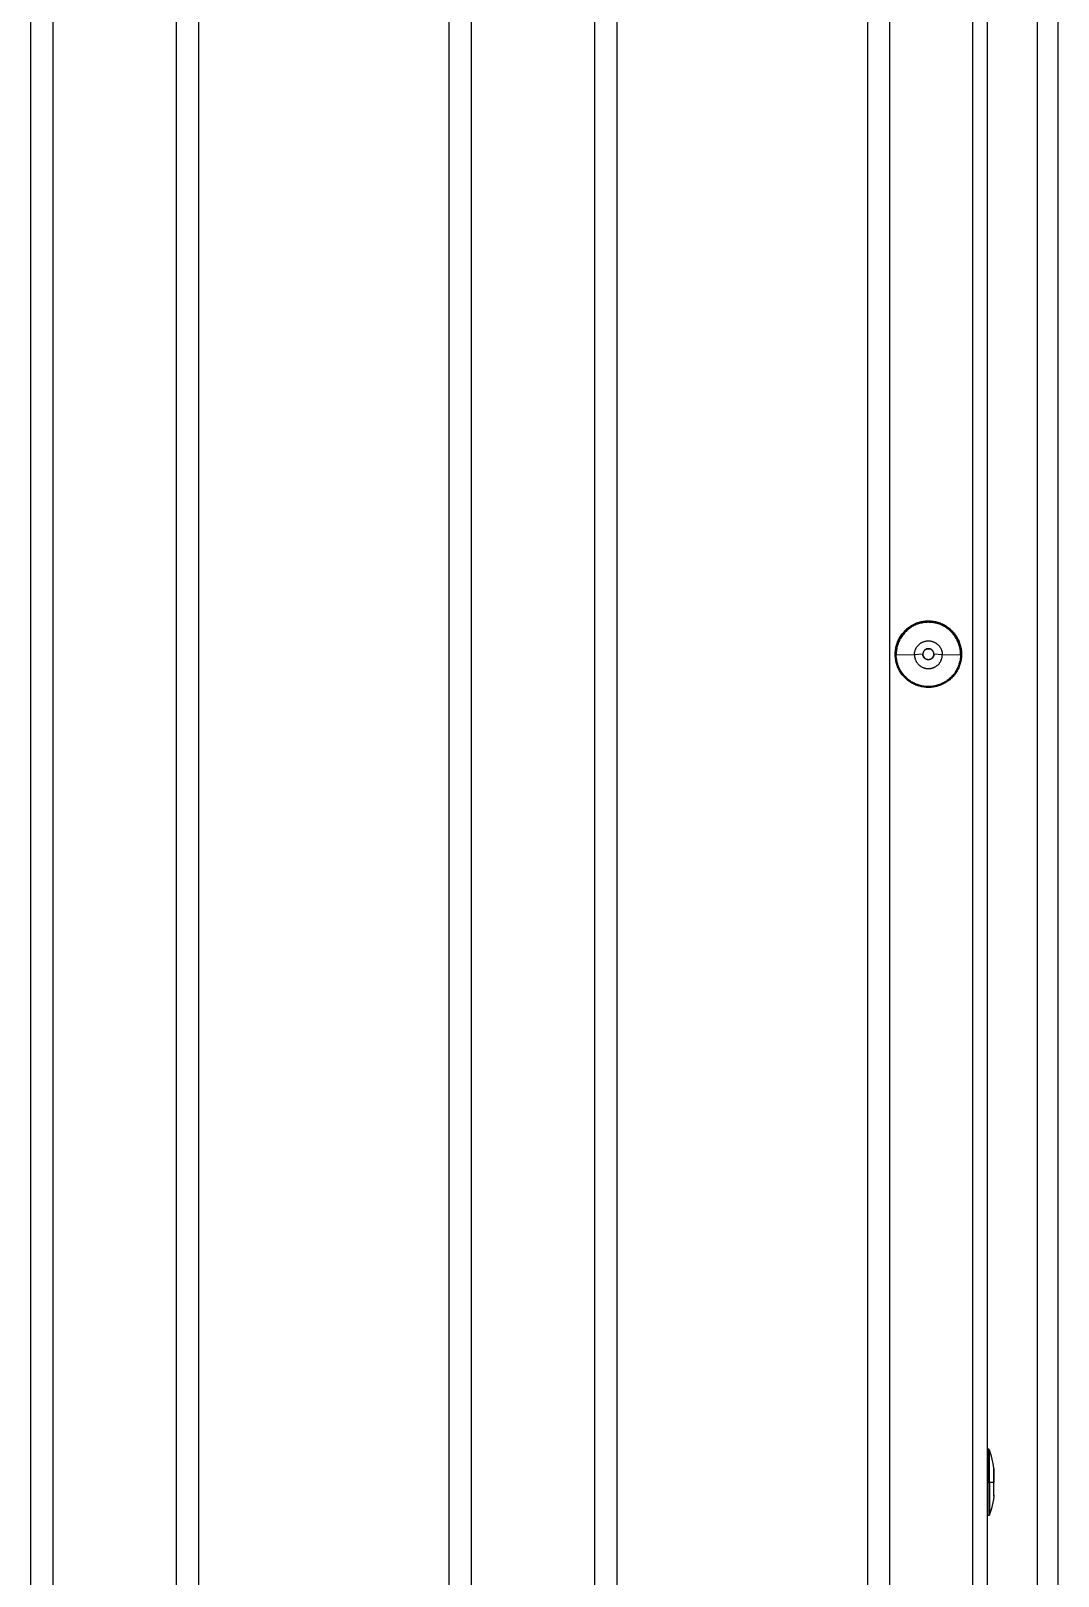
# Model space of a CAD drawing. Header units: millimetres. Extents: x -1283 to 2747, y -259 to 2557.
# Drawn here: x 923 to 1062.2, y 1682.1 to 1891.5 of the extents above; entities that cross this region are included whole.
import ezdxf

# ---------------------------------------------------------------- set-up
doc = ezdxf.new("R2010")
doc.units = ezdxf.units.MM
doc.header["$MEASUREMENT"] = 0
doc.layers.add('Utwórz2D linie widoczne', color=7, linetype='Continuous', true_color=0x000000)

msp = doc.modelspace()

# ---------------------------------------------------------------- linework, layer by layer
at = {"layer": 'Utwórz2D linie widoczne'}
for p, q in [((1059.38, 1341.72), (1059.38, 2061.38)), ((1062.15, 1341.72), (1062.15, 2061.38)), ((922.95, 1346.65), (922.95, 2055.65)), ((925.95, 1346.65), (925.95, 2055.65)), ((942.65, 2055.65), (942.65, 1346.65)), ((945.65, 2055.65), (945.65, 1346.65)), ((979.65, 1346.65), (979.65, 2055.65)), ((982.65, 1346.65), (982.65, 2055.65)), ((999.35, 2055.65), (999.35, 1346.65)), ((1002.35, 2055.65), (1002.35, 1346.65)), ((1036.35, 1346.65), (1036.35, 2055.65)), ((1039.35, 1346.65), (1039.35, 2055.65)), ((1052.57, 1343.15), (1052.57, 2040.3)), ((1050.57, 2031.14), (1050.57, 1343.15)), ((1043.18, 1811.28), (1043.33, 1811.32)), ((1043.41, 1811.35), (1043.26, 1811.31)), ((1043.33, 1811.32), (1043.49, 1811.36)), ((1043.56, 1811.39), (1043.41, 1811.35)), ((1043.49, 1811.36), (1043.64, 1811.4)), ((1043.72, 1811.42), (1043.56, 1811.39)), ((1043.64, 1811.4), (1043.79, 1811.43)), ((1043.87, 1811.45), (1043.72, 1811.42)), ((1043.79, 1811.43), (1043.95, 1811.45)), ((1044.03, 1811.47), (1043.87, 1811.45)), ((1043.95, 1811.45), (1044.1, 1811.47)), ((1044.12, 1811.32), (1043.97, 1811.3)), ((1044.18, 1811.48), (1044.03, 1811.47)), ((1044.1, 1811.47), (1044.26, 1811.48)), ((1044.27, 1811.33), (1044.12, 1811.32)), ((1044.34, 1811.5), (1044.18, 1811.48)), ((1044.26, 1811.48), (1044.42, 1811.49)), ((1044.42, 1811.34), (1044.27, 1811.33)), ((1044.49, 1811.5), (1044.34, 1811.5)), ((1044.42, 1811.49), (1044.57, 1811.49)), ((1044.57, 1811.35), (1044.42, 1811.34)), ((1044.65, 1811.5), (1044.49, 1811.5)), ((1044.57, 1811.49), (1044.73, 1811.49)), ((1044.72, 1811.34), (1044.57, 1811.35)), ((1044.81, 1811.5), (1044.65, 1811.5)), ((1044.88, 1811.33), (1044.72, 1811.34)), ((1044.73, 1811.49), (1044.89, 1811.48)), ((1044.96, 1811.48), (1044.81, 1811.5)), ((1045.03, 1811.32), (1044.88, 1811.33)), ((1044.89, 1811.48), (1045.04, 1811.47)), ((1045.12, 1811.47), (1044.96, 1811.48)), ((1045.18, 1811.3), (1045.03, 1811.32)), ((1045.04, 1811.47), (1045.2, 1811.45)), ((1045.27, 1811.45), (1045.12, 1811.47)), ((1045.2, 1811.45), (1045.35, 1811.43)), ((1045.43, 1811.42), (1045.27, 1811.45)), ((1045.35, 1811.43), (1045.51, 1811.4)), ((1045.58, 1811.39), (1045.43, 1811.42)), ((1045.51, 1811.4), (1045.66, 1811.36)), ((1045.73, 1811.35), (1045.58, 1811.39)), ((1045.66, 1811.36), (1045.81, 1811.32)), ((1045.88, 1811.31), (1045.73, 1811.35)), ((1045.81, 1811.32), (1045.96, 1811.28)), ((1040.6, 1809.11), (1040.68, 1809.25)), ((1040.72, 1809.34), (1040.64, 1809.2)), ((1040.68, 1809.25), (1040.76, 1809.39)), ((1040.81, 1809.47), (1040.72, 1809.34)), ((1040.76, 1809.39), (1040.85, 1809.52)), ((1040.88, 1809.3), (1040.8, 1809.17)), ((1040.9, 1809.6), (1040.81, 1809.47)), ((1040.85, 1809.52), (1040.94, 1809.65)), ((1040.96, 1809.43), (1040.88, 1809.3)), ((1040.99, 1809.72), (1040.9, 1809.6)), ((1040.94, 1809.65), (1041.03, 1809.77)), ((1041.05, 1809.55), (1040.96, 1809.43)), ((1041.08, 1809.85), (1040.99, 1809.72)), ((1041.03, 1809.77), (1041.13, 1809.89)), ((1041.14, 1809.67), (1041.05, 1809.55)), ((1041.19, 1809.97), (1041.08, 1809.85)), ((1041.13, 1809.89), (1041.23, 1810.01)), ((1041.23, 1809.79), (1041.14, 1809.67)), ((1041.29, 1810.08), (1041.19, 1809.97)), ((1041.23, 1810.01), (1041.34, 1810.12)), ((1041.33, 1809.91), (1041.23, 1809.79)), ((1041.4, 1810.19), (1041.29, 1810.08)), ((1041.44, 1810.02), (1041.33, 1809.91)), ((1041.34, 1810.12), (1041.45, 1810.24)), ((1041.51, 1810.3), (1041.4, 1810.19)), ((1041.54, 1810.12), (1041.44, 1810.02)), ((1041.45, 1810.24), (1041.56, 1810.34)), ((1041.63, 1810.41), (1041.51, 1810.3)), ((1041.66, 1810.23), (1041.54, 1810.12)), ((1041.56, 1810.34), (1041.68, 1810.45)), ((1041.75, 1810.51), (1041.63, 1810.41)), ((1041.77, 1810.33), (1041.66, 1810.23)), ((1041.68, 1810.45), (1041.81, 1810.54)), ((1041.87, 1810.6), (1041.75, 1810.51)), ((1041.89, 1810.42), (1041.77, 1810.33)), ((1041.81, 1810.54), (1041.93, 1810.64)), ((1042, 1810.69), (1041.87, 1810.6)), ((1042.01, 1810.51), (1041.89, 1810.42)), ((1041.93, 1810.64), (1042.06, 1810.73)), ((1042.13, 1810.78), (1042, 1810.69)), ((1042.14, 1810.6), (1042.01, 1810.51)), ((1042.06, 1810.73), (1042.19, 1810.81)), ((1042.26, 1810.86), (1042.13, 1810.78)), ((1042.26, 1810.68), (1042.14, 1810.6)), ((1042.19, 1810.81), (1042.33, 1810.89)), ((1042.4, 1810.94), (1042.26, 1810.86)), ((1042.39, 1810.76), (1042.26, 1810.68)), ((1042.33, 1810.89), (1042.46, 1810.97)), ((1042.53, 1810.84), (1042.39, 1810.76)), ((1042.54, 1811.02), (1042.4, 1810.94)), ((1042.46, 1810.97), (1042.6, 1811.04)), ((1042.66, 1810.91), (1042.53, 1810.84)), ((1042.68, 1811.08), (1042.54, 1811.02)), ((1042.6, 1811.04), (1042.74, 1811.11)), ((1042.8, 1810.97), (1042.66, 1810.91)), ((1042.82, 1811.15), (1042.68, 1811.08)), ((1042.74, 1811.11), (1042.89, 1811.17)), ((1042.94, 1811.03), (1042.8, 1810.97)), ((1042.97, 1811.21), (1042.82, 1811.15)), ((1042.89, 1811.17), (1043.04, 1811.22)), ((1043.08, 1811.08), (1042.94, 1811.03)), ((1043.11, 1811.26), (1042.97, 1811.21)), ((1043.04, 1811.22), (1043.18, 1811.28)), ((1043.23, 1811.13), (1043.08, 1811.08)), ((1043.26, 1811.31), (1043.11, 1811.26)), ((1043.37, 1811.18), (1043.23, 1811.13)), ((1043.52, 1811.22), (1043.37, 1811.18)), ((1043.67, 1811.25), (1043.52, 1811.22)), ((1043.82, 1811.28), (1043.67, 1811.25)), ((1043.97, 1811.3), (1043.82, 1811.28)), ((1045.33, 1811.28), (1045.18, 1811.3)), ((1045.48, 1811.25), (1045.33, 1811.28)), ((1045.63, 1811.22), (1045.48, 1811.25)), ((1045.77, 1811.18), (1045.63, 1811.22)), ((1045.92, 1811.13), (1045.77, 1811.18)), ((1046.03, 1811.26), (1045.88, 1811.31)), ((1046.06, 1811.08), (1045.92, 1811.13)), ((1045.96, 1811.28), (1046.11, 1811.22)), ((1046.18, 1811.21), (1046.03, 1811.26)), ((1046.2, 1811.03), (1046.06, 1811.08)), ((1046.11, 1811.22), (1046.26, 1811.17)), ((1046.32, 1811.15), (1046.18, 1811.21)), ((1046.34, 1810.97), (1046.2, 1811.03)), ((1046.26, 1811.17), (1046.4, 1811.11)), ((1046.47, 1811.08), (1046.32, 1811.15)), ((1046.48, 1810.91), (1046.34, 1810.97)), ((1046.4, 1811.11), (1046.54, 1811.04)), ((1046.61, 1811.02), (1046.47, 1811.08)), ((1046.62, 1810.84), (1046.48, 1810.91)), ((1046.54, 1811.04), (1046.68, 1810.97)), ((1046.75, 1810.94), (1046.61, 1811.02)), ((1046.75, 1810.76), (1046.62, 1810.84)), ((1046.68, 1810.97), (1046.82, 1810.89)), ((1046.88, 1810.86), (1046.75, 1810.94)), ((1046.88, 1810.68), (1046.75, 1810.76)), ((1046.82, 1810.89), (1046.95, 1810.81)), ((1047.01, 1810.78), (1046.88, 1810.86)), ((1047.01, 1810.6), (1046.88, 1810.68)), ((1046.95, 1810.81), (1047.09, 1810.73)), ((1047.14, 1810.69), (1047.01, 1810.78)), ((1047.13, 1810.51), (1047.01, 1810.6)), ((1047.09, 1810.73), (1047.21, 1810.64)), ((1047.26, 1810.42), (1047.13, 1810.51)), ((1047.27, 1810.6), (1047.14, 1810.69)), ((1047.21, 1810.64), (1047.34, 1810.54)), ((1047.37, 1810.33), (1047.26, 1810.42)), ((1047.39, 1810.51), (1047.27, 1810.6)), ((1047.34, 1810.54), (1047.46, 1810.45)), ((1047.49, 1810.23), (1047.37, 1810.33)), ((1047.52, 1810.41), (1047.39, 1810.51)), ((1047.46, 1810.45), (1047.58, 1810.34)), ((1047.6, 1810.12), (1047.49, 1810.23)), ((1047.63, 1810.3), (1047.52, 1810.41)), ((1047.58, 1810.34), (1047.69, 1810.24)), ((1047.71, 1810.02), (1047.6, 1810.12)), ((1047.74, 1810.19), (1047.63, 1810.3)), ((1047.69, 1810.24), (1047.81, 1810.12)), ((1047.81, 1809.91), (1047.71, 1810.02)), ((1047.85, 1810.08), (1047.74, 1810.19)), ((1047.81, 1810.12), (1047.91, 1810.01)), ((1047.91, 1809.79), (1047.81, 1809.91)), ((1047.96, 1809.97), (1047.85, 1810.08)), ((1047.91, 1810.01), (1048.02, 1809.89)), ((1048.01, 1809.67), (1047.91, 1809.79)), ((1048.06, 1809.85), (1047.96, 1809.97)), ((1048.1, 1809.55), (1048.01, 1809.67)), ((1048.02, 1809.89), (1048.11, 1809.77)), ((1048.16, 1809.72), (1048.06, 1809.85)), ((1048.19, 1809.43), (1048.1, 1809.55)), ((1048.11, 1809.77), (1048.21, 1809.65)), ((1048.25, 1809.6), (1048.16, 1809.72)), ((1048.27, 1809.3), (1048.19, 1809.43)), ((1048.21, 1809.65), (1048.3, 1809.52)), ((1048.34, 1809.47), (1048.25, 1809.6)), ((1048.35, 1809.17), (1048.27, 1809.3)), ((1048.3, 1809.52), (1048.38, 1809.39)), ((1048.42, 1809.34), (1048.34, 1809.47)), ((1048.38, 1809.39), (1048.47, 1809.25)), ((1048.5, 1809.2), (1048.42, 1809.34)), ((1048.47, 1809.25), (1048.54, 1809.11)), ((1040.07, 1807.01), (1040.08, 1807.16)), ((1040.08, 1807.32), (1040.1, 1807.48)), ((1040.08, 1807.16), (1040.08, 1807.32)), ((1040.1, 1807.48), (1040.12, 1807.63)), ((1040.12, 1807.63), (1040.14, 1807.79)), ((1040.14, 1807.79), (1040.17, 1807.94)), ((1040.17, 1807.94), (1040.21, 1808.09)), ((1040.23, 1808.19), (1040.19, 1808.04)), ((1040.21, 1808.09), (1040.25, 1808.24)), ((1040.22, 1807.3), (1040.21, 1807.14)), ((1040.21, 1807.14), (1040.21, 1806.99)), ((1040.23, 1807.45), (1040.22, 1807.3)), ((1040.27, 1808.34), (1040.23, 1808.19)), ((1040.25, 1807.6), (1040.23, 1807.45)), ((1040.25, 1808.24), (1040.3, 1808.39)), ((1040.28, 1807.75), (1040.25, 1807.6)), ((1040.32, 1808.49), (1040.27, 1808.34)), ((1040.31, 1807.9), (1040.28, 1807.75)), ((1040.3, 1808.39), (1040.35, 1808.54)), ((1040.34, 1808.05), (1040.31, 1807.9)), ((1040.38, 1808.64), (1040.32, 1808.49)), ((1040.38, 1808.19), (1040.34, 1808.05)), ((1040.35, 1808.54), (1040.4, 1808.69)), ((1040.44, 1808.78), (1040.38, 1808.64)), ((1040.42, 1808.34), (1040.38, 1808.19)), ((1040.4, 1808.69), (1040.46, 1808.83)), ((1040.47, 1808.48), (1040.42, 1808.34)), ((1040.5, 1808.92), (1040.44, 1808.78)), ((1040.46, 1808.83), (1040.53, 1808.97)), ((1040.53, 1808.62), (1040.47, 1808.48)), ((1040.57, 1809.06), (1040.5, 1808.92)), ((1040.53, 1808.97), (1040.6, 1809.11)), ((1040.59, 1808.76), (1040.53, 1808.62)), ((1040.64, 1809.2), (1040.57, 1809.06)), ((1040.65, 1808.9), (1040.59, 1808.76)), ((1040.72, 1809.04), (1040.65, 1808.9)), ((1040.8, 1809.17), (1040.72, 1809.04)), ((1042.69, 1807.08), (1042.7, 1807.15)), ((1042.7, 1807.21), (1042.71, 1807.28)), ((1042.7, 1807.15), (1042.7, 1807.21)), ((1042.71, 1807.28), (1042.73, 1807.34)), ((1042.73, 1807.34), (1042.74, 1807.41)), ((1042.74, 1807.41), (1042.76, 1807.47)), ((1042.76, 1807.47), (1042.78, 1807.53)), ((1042.78, 1807.53), (1042.8, 1807.6)), ((1042.8, 1807.6), (1042.82, 1807.66)), ((1042.82, 1807.66), (1042.85, 1807.72)), ((1042.85, 1807.72), (1042.88, 1807.78)), ((1042.88, 1807.78), (1042.91, 1807.84)), ((1042.91, 1807.84), (1042.94, 1807.89)), ((1042.94, 1807.89), (1042.97, 1807.95)), ((1042.97, 1807.95), (1043.01, 1808.01)), ((1043.01, 1808.01), (1043.05, 1808.06)), ((1043.05, 1808.06), (1043.09, 1808.11)), ((1043.09, 1808.11), (1043.13, 1808.16)), ((1043.13, 1808.16), (1043.17, 1808.21)), ((1043.17, 1808.21), (1043.22, 1808.26)), ((1043.22, 1808.26), (1043.26, 1808.31)), ((1043.26, 1808.31), (1043.31, 1808.35)), ((1043.31, 1808.35), (1043.36, 1808.39)), ((1043.36, 1808.39), (1043.41, 1808.44)), ((1043.41, 1808.44), (1043.46, 1808.48)), ((1043.46, 1808.48), (1043.52, 1808.51)), ((1043.52, 1808.51), (1043.57, 1808.55)), ((1043.57, 1808.55), (1043.63, 1808.58)), ((1043.63, 1808.58), (1043.69, 1808.61)), ((1043.69, 1808.61), (1043.75, 1808.64)), ((1043.75, 1808.64), (1043.81, 1808.67)), ((1043.81, 1808.67), (1043.87, 1808.7)), ((1043.84, 1807.17), (1043.83, 1807.15)), ((1043.83, 1807.15), (1043.83, 1807.12)), ((1043.85, 1807.22), (1043.84, 1807.2)), ((1043.84, 1807.2), (1043.84, 1807.17)), ((1043.86, 1807.25), (1043.85, 1807.22)), ((1043.87, 1807.27), (1043.86, 1807.25)), ((1043.87, 1808.7), (1043.93, 1808.72)), ((1043.88, 1807.29), (1043.87, 1807.27)), ((1043.89, 1807.32), (1043.88, 1807.29)), ((1043.9, 1807.34), (1043.89, 1807.32)), ((1043.91, 1807.36), (1043.9, 1807.34)), ((1043.92, 1807.39), (1043.91, 1807.36)), ((1043.93, 1807.41), (1043.92, 1807.39)), ((1043.93, 1808.72), (1043.99, 1808.74)), ((1043.95, 1807.43), (1043.93, 1807.41)), ((1043.96, 1807.45), (1043.95, 1807.43)), ((1043.98, 1807.47), (1043.96, 1807.45)), ((1043.99, 1807.49), (1043.98, 1807.47)), ((1043.99, 1808.74), (1044.05, 1808.76)), ((1044.01, 1807.51), (1043.99, 1807.49)), ((1044.03, 1807.53), (1044.01, 1807.51)), ((1044.05, 1807.55), (1044.03, 1807.53)), ((1044.05, 1808.76), (1044.12, 1808.78)), ((1044.06, 1807.57), (1044.05, 1807.55)), ((1044.08, 1807.59), (1044.06, 1807.57)), ((1044.1, 1807.6), (1044.08, 1807.59)), ((1044.12, 1807.62), (1044.1, 1807.6)), ((1044.12, 1808.78), (1044.18, 1808.79)), ((1044.15, 1807.63), (1044.12, 1807.62)), ((1044.17, 1807.65), (1044.15, 1807.63)), ((1044.16, 1807.65), (1044.18, 1807.66)), ((1044.19, 1807.66), (1044.17, 1807.65)), ((1044.18, 1808.79), (1044.24, 1808.81)), ((1044.18, 1807.66), (1044.21, 1807.67)), ((1044.21, 1807.67), (1044.19, 1807.66)), ((1044.21, 1807.67), (1044.23, 1807.69)), ((1044.23, 1807.69), (1044.21, 1807.67)), ((1044.23, 1807.69), (1044.25, 1807.7)), ((1044.26, 1807.7), (1044.23, 1807.69)), ((1044.24, 1808.81), (1044.31, 1808.82)), ((1044.25, 1807.7), (1044.27, 1807.71)), ((1044.28, 1807.71), (1044.26, 1807.7)), ((1044.27, 1807.71), (1044.3, 1807.72)), ((1044.31, 1807.72), (1044.28, 1807.71)), ((1044.3, 1807.72), (1044.32, 1807.73)), ((1044.31, 1808.82), (1044.38, 1808.82)), ((1044.33, 1807.73), (1044.31, 1807.72)), ((1044.32, 1807.73), (1044.35, 1807.73)), ((1044.36, 1807.73), (1044.33, 1807.73)), ((1044.35, 1807.73), (1044.37, 1807.74)), ((1044.38, 1807.74), (1044.36, 1807.73)), ((1044.37, 1807.74), (1044.4, 1807.75)), ((1044.38, 1808.82), (1044.44, 1808.83)), ((1044.41, 1807.75), (1044.38, 1807.74)), ((1044.4, 1807.75), (1044.42, 1807.75)), ((1044.43, 1807.75), (1044.41, 1807.75)), ((1044.42, 1807.75), (1044.45, 1807.76)), ((1044.46, 1807.76), (1044.43, 1807.75)), ((1044.44, 1808.83), (1044.51, 1808.83)), ((1044.45, 1807.76), (1044.47, 1807.76)), ((1044.48, 1807.76), (1044.46, 1807.76)), ((1044.47, 1807.76), (1044.5, 1807.77)), ((1044.51, 1807.76), (1044.48, 1807.76)), ((1044.5, 1807.77), (1044.52, 1807.77)), ((1044.51, 1808.83), (1044.57, 1808.83)), ((1044.53, 1807.77), (1044.51, 1807.76)), ((1044.52, 1807.77), (1044.55, 1807.77)), ((1044.56, 1807.77), (1044.53, 1807.77)), ((1044.55, 1807.77), (1044.57, 1807.77)), ((1044.59, 1807.77), (1044.56, 1807.77)), ((1044.57, 1808.83), (1044.64, 1808.83)), ((1044.57, 1807.77), (1044.6, 1807.77)), ((1044.61, 1807.77), (1044.59, 1807.77)), ((1044.6, 1807.77), (1044.62, 1807.77)), ((1044.64, 1807.76), (1044.61, 1807.77)), ((1044.62, 1807.77), (1044.65, 1807.77)), ((1044.64, 1808.83), (1044.7, 1808.83)), ((1044.66, 1807.76), (1044.64, 1807.76)), ((1044.65, 1807.77), (1044.67, 1807.76)), ((1044.69, 1807.76), (1044.66, 1807.76)), ((1044.67, 1807.76), (1044.7, 1807.76)), ((1044.71, 1807.75), (1044.69, 1807.76)), ((1044.7, 1808.83), (1044.77, 1808.82)), ((1044.7, 1807.76), (1044.72, 1807.75)), ((1044.74, 1807.75), (1044.71, 1807.75)), ((1044.72, 1807.75), (1044.75, 1807.75)), ((1044.76, 1807.74), (1044.74, 1807.75)), ((1044.75, 1807.75), (1044.77, 1807.74)), ((1044.79, 1807.73), (1044.76, 1807.74)), ((1044.77, 1808.82), (1044.83, 1808.82)), ((1044.77, 1807.74), (1044.8, 1807.73)), ((1044.81, 1807.73), (1044.79, 1807.73)), ((1044.8, 1807.73), (1044.82, 1807.73)), ((1044.84, 1807.72), (1044.81, 1807.73)), ((1044.82, 1807.73), (1044.85, 1807.72)), ((1044.83, 1808.82), (1044.9, 1808.81)), ((1044.86, 1807.71), (1044.84, 1807.72)), ((1044.85, 1807.72), (1044.87, 1807.71)), ((1044.89, 1807.7), (1044.86, 1807.71)), ((1044.87, 1807.71), (1044.89, 1807.7)), ((1044.89, 1807.7), (1044.92, 1807.69)), ((1044.91, 1807.69), (1044.89, 1807.7)), ((1044.9, 1808.81), (1044.96, 1808.79)), ((1044.93, 1807.67), (1044.91, 1807.69)), ((1044.92, 1807.69), (1044.94, 1807.67)), ((1044.95, 1807.66), (1044.93, 1807.67)), ((1044.94, 1807.67), (1044.96, 1807.66)), ((1044.98, 1807.65), (1044.95, 1807.66)), ((1044.96, 1808.79), (1045.03, 1808.78)), ((1044.96, 1807.66), (1044.98, 1807.65)), ((1045, 1807.63), (1044.98, 1807.65)), ((1045.02, 1807.62), (1045, 1807.63)), ((1045.04, 1807.6), (1045.02, 1807.62)), ((1045.03, 1808.78), (1045.09, 1808.76)), ((1045.06, 1807.59), (1045.04, 1807.6)), ((1045.08, 1807.57), (1045.06, 1807.59)), ((1045.1, 1807.55), (1045.08, 1807.57)), ((1045.09, 1808.76), (1045.15, 1808.74)), ((1045.12, 1807.53), (1045.1, 1807.55)), ((1045.13, 1807.51), (1045.12, 1807.53)), ((1045.15, 1807.49), (1045.13, 1807.51)), ((1045.15, 1808.74), (1045.22, 1808.72)), ((1045.17, 1807.47), (1045.15, 1807.49)), ((1045.18, 1807.45), (1045.17, 1807.47)), ((1045.2, 1807.43), (1045.18, 1807.45)), ((1045.21, 1807.41), (1045.2, 1807.43)), ((1045.22, 1807.39), (1045.21, 1807.41)), ((1045.22, 1808.72), (1045.28, 1808.7)), ((1045.24, 1807.36), (1045.22, 1807.39)), ((1045.25, 1807.34), (1045.24, 1807.36)), ((1045.26, 1807.32), (1045.25, 1807.34)), ((1045.27, 1807.29), (1045.26, 1807.32)), ((1045.28, 1807.27), (1045.27, 1807.29)), ((1045.28, 1808.7), (1045.34, 1808.67)), ((1045.29, 1807.25), (1045.28, 1807.27)), ((1045.29, 1807.22), (1045.29, 1807.25)), ((1045.3, 1807.2), (1045.29, 1807.22)), ((1045.31, 1807.17), (1045.3, 1807.2)), ((1045.31, 1807.15), (1045.31, 1807.17)), ((1045.32, 1807.12), (1045.31, 1807.15)), ((1045.34, 1808.67), (1045.4, 1808.64)), ((1045.4, 1808.64), (1045.46, 1808.61)), ((1045.46, 1808.61), (1045.51, 1808.58)), ((1045.51, 1808.58), (1045.57, 1808.55)), ((1045.57, 1808.55), (1045.63, 1808.51)), ((1045.63, 1808.51), (1045.68, 1808.48)), ((1045.68, 1808.48), (1045.73, 1808.44)), ((1045.73, 1808.44), (1045.78, 1808.39)), ((1045.78, 1808.39), (1045.83, 1808.35)), ((1045.83, 1808.35), (1045.88, 1808.31)), ((1045.88, 1808.31), (1045.93, 1808.26)), ((1045.93, 1808.26), (1045.97, 1808.21)), ((1045.97, 1808.21), (1046.02, 1808.16)), ((1046.02, 1808.16), (1046.06, 1808.11)), ((1046.06, 1808.11), (1046.1, 1808.06)), ((1046.1, 1808.06), (1046.14, 1808.01)), ((1046.14, 1808.01), (1046.17, 1807.95)), ((1046.17, 1807.95), (1046.2, 1807.89)), ((1046.2, 1807.89), (1046.24, 1807.84)), ((1046.24, 1807.84), (1046.27, 1807.78)), ((1046.27, 1807.78), (1046.29, 1807.72)), ((1046.29, 1807.72), (1046.32, 1807.66)), ((1046.32, 1807.66), (1046.34, 1807.6)), ((1046.34, 1807.6), (1046.37, 1807.53)), ((1046.37, 1807.53), (1046.39, 1807.47)), ((1046.39, 1807.47), (1046.4, 1807.41)), ((1046.4, 1807.41), (1046.42, 1807.34)), ((1046.42, 1807.34), (1046.43, 1807.28)), ((1046.43, 1807.28), (1046.44, 1807.21)), ((1046.44, 1807.21), (1046.45, 1807.15)), ((1046.45, 1807.15), (1046.45, 1807.08)), ((1048.42, 1809.04), (1048.35, 1809.17)), ((1048.49, 1808.9), (1048.42, 1809.04)), ((1048.56, 1808.76), (1048.49, 1808.9)), ((1048.57, 1809.06), (1048.5, 1809.2)), ((1048.54, 1809.11), (1048.61, 1808.97)), ((1048.61, 1808.62), (1048.56, 1808.76)), ((1048.64, 1808.92), (1048.57, 1809.06)), ((1048.61, 1808.97), (1048.68, 1808.83)), ((1048.67, 1808.48), (1048.61, 1808.62)), ((1048.71, 1808.78), (1048.64, 1808.92)), ((1048.72, 1808.34), (1048.67, 1808.48)), ((1048.68, 1808.83), (1048.74, 1808.69)), ((1048.77, 1808.64), (1048.71, 1808.78)), ((1048.76, 1808.19), (1048.72, 1808.34)), ((1048.74, 1808.69), (1048.8, 1808.54)), ((1048.8, 1808.05), (1048.76, 1808.19)), ((1048.82, 1808.49), (1048.77, 1808.64)), ((1048.8, 1808.54), (1048.85, 1808.39)), ((1048.84, 1807.9), (1048.8, 1808.05)), ((1048.87, 1808.34), (1048.82, 1808.49)), ((1048.87, 1807.75), (1048.84, 1807.9)), ((1048.85, 1808.39), (1048.9, 1808.24)), ((1048.91, 1808.19), (1048.87, 1808.34)), ((1048.89, 1807.6), (1048.87, 1807.75)), ((1048.91, 1807.45), (1048.89, 1807.6)), ((1048.9, 1808.24), (1048.94, 1808.09)), ((1048.95, 1808.04), (1048.91, 1808.19)), ((1048.92, 1807.3), (1048.91, 1807.45)), ((1048.93, 1807.14), (1048.92, 1807.3)), ((1048.94, 1806.99), (1048.93, 1807.14)), ((1048.94, 1808.09), (1048.97, 1807.94)), ((1048.97, 1807.94), (1049, 1807.79)), ((1049, 1807.79), (1049.03, 1807.63)), ((1049.03, 1807.63), (1049.05, 1807.48)), ((1049.05, 1807.48), (1049.06, 1807.32)), ((1049.06, 1807.32), (1049.07, 1807.16)), ((1049.07, 1807.16), (1049.07, 1807.01)), ((1040.21, 1806.99), (1040.07, 1807.01)), ((1040.08, 1806.85), (1040.07, 1807.01)), ((1040.08, 1806.69), (1040.08, 1806.85)), ((1040.1, 1806.54), (1040.08, 1806.69)), ((1040.12, 1806.38), (1040.1, 1806.54)), ((1040.14, 1806.23), (1040.12, 1806.38)), ((1040.17, 1806.07), (1040.14, 1806.23)), ((1040.21, 1805.92), (1040.17, 1806.07)), ((1040.21, 1806.84), (1040.21, 1806.99)), ((1040.21, 1806.99), (1042.68, 1806.95)), ((1040.22, 1806.69), (1040.21, 1806.84)), ((1040.25, 1805.77), (1040.21, 1805.92)), ((1040.22, 1805.88), (1040.21, 1805.91)), ((1040.23, 1806.54), (1040.22, 1806.69)), ((1040.25, 1806.39), (1040.23, 1806.54)), ((1040.25, 1805.77), (1040.24, 1805.81)), ((1040.28, 1806.24), (1040.25, 1806.39)), ((1040.29, 1805.62), (1040.25, 1805.77)), ((1040.31, 1806.09), (1040.28, 1806.24)), ((1040.35, 1805.47), (1040.29, 1805.62)), ((1040.34, 1805.94), (1040.31, 1806.09)), ((1040.38, 1805.79), (1040.34, 1805.94)), ((1040.4, 1805.32), (1040.35, 1805.47)), ((1040.42, 1805.65), (1040.38, 1805.79)), ((1040.46, 1805.18), (1040.4, 1805.32)), ((1040.47, 1805.5), (1040.42, 1805.65)), ((1040.53, 1805.04), (1040.46, 1805.18)), ((1040.53, 1805.36), (1040.47, 1805.5)), ((1040.59, 1805.22), (1040.53, 1805.36)), ((1040.6, 1804.9), (1040.53, 1805.04)), ((1040.65, 1805.08), (1040.59, 1805.22)), ((1040.72, 1804.95), (1040.65, 1805.08)), ((1043.82, 1807.02), (1042.68, 1806.95)), ((1042.68, 1806.95), (1042.69, 1807.02)), ((1042.68, 1806.95), (1042.69, 1806.89)), ((1042.69, 1807.02), (1042.69, 1807.08)), ((1042.69, 1806.89), (1042.69, 1806.82)), ((1042.69, 1806.82), (1042.7, 1806.76)), ((1042.7, 1806.76), (1042.7, 1806.69)), ((1042.7, 1806.69), (1042.71, 1806.62)), ((1042.71, 1806.62), (1042.73, 1806.56)), ((1042.73, 1806.56), (1042.74, 1806.5)), ((1042.74, 1806.5), (1042.76, 1806.43)), ((1042.76, 1806.43), (1042.78, 1806.37)), ((1042.78, 1806.37), (1042.8, 1806.31)), ((1042.8, 1806.31), (1042.82, 1806.25)), ((1042.82, 1806.25), (1042.85, 1806.19)), ((1042.85, 1806.19), (1042.88, 1806.13)), ((1042.88, 1806.13), (1042.91, 1806.07)), ((1042.91, 1806.07), (1042.94, 1806.01)), ((1042.94, 1806.01), (1042.97, 1805.95)), ((1042.97, 1805.95), (1043.01, 1805.9)), ((1043.01, 1805.9), (1043.05, 1805.85)), ((1043.05, 1805.85), (1043.09, 1805.79)), ((1043.09, 1805.79), (1043.13, 1805.74)), ((1043.13, 1805.74), (1043.17, 1805.69)), ((1043.17, 1805.69), (1043.22, 1805.64)), ((1043.22, 1805.64), (1043.26, 1805.6)), ((1043.26, 1805.6), (1043.31, 1805.55)), ((1043.31, 1805.55), (1043.36, 1805.51)), ((1043.36, 1805.51), (1043.41, 1805.47)), ((1043.41, 1805.47), (1043.46, 1805.43)), ((1043.46, 1805.43), (1043.52, 1805.39)), ((1043.52, 1805.39), (1043.57, 1805.36)), ((1043.57, 1805.36), (1043.63, 1805.32)), ((1043.63, 1805.32), (1043.69, 1805.29)), ((1043.69, 1805.29), (1043.75, 1805.26)), ((1043.75, 1805.26), (1043.81, 1805.23)), ((1043.81, 1805.23), (1043.87, 1805.21)), ((1043.83, 1807.09), (1043.82, 1807.07)), ((1043.82, 1807.07), (1043.82, 1807.04)), ((1043.82, 1807.04), (1043.82, 1807.02)), ((1043.82, 1806.99), (1043.82, 1807.02)), ((1043.82, 1807.02), (1043.83, 1806.99)), ((1043.82, 1806.97), (1043.82, 1806.99)), ((1043.83, 1806.94), (1043.82, 1806.97)), ((1043.83, 1807.12), (1043.83, 1807.09)), ((1043.83, 1806.99), (1043.83, 1806.96)), ((1043.83, 1806.96), (1043.83, 1806.94)), ((1043.83, 1806.91), (1043.83, 1806.94)), ((1043.83, 1806.94), (1043.84, 1806.91)), ((1043.83, 1806.89), (1043.83, 1806.91)), ((1043.84, 1806.86), (1043.83, 1806.89)), ((1043.84, 1806.91), (1043.84, 1806.89)), ((1043.84, 1806.89), (1043.85, 1806.86)), ((1043.85, 1806.84), (1043.84, 1806.86)), ((1043.85, 1806.86), (1043.86, 1806.84)), ((1043.85, 1806.81), (1043.85, 1806.84)), ((1043.86, 1806.79), (1043.85, 1806.81)), ((1043.86, 1806.84), (1043.87, 1806.81)), ((1043.87, 1806.76), (1043.86, 1806.79)), ((1043.87, 1806.81), (1043.87, 1806.79)), ((1043.87, 1806.79), (1043.88, 1806.76)), ((1043.88, 1806.74), (1043.87, 1806.76)), ((1043.87, 1805.21), (1043.93, 1805.18)), ((1043.88, 1806.76), (1043.9, 1806.74)), ((1043.89, 1806.71), (1043.88, 1806.74)), ((1043.9, 1806.69), (1043.89, 1806.71)), ((1043.9, 1806.74), (1043.91, 1806.72)), ((1043.91, 1806.67), (1043.9, 1806.69)), ((1043.91, 1806.72), (1043.92, 1806.7)), ((1043.92, 1806.64), (1043.91, 1806.67)), ((1043.92, 1806.7), (1043.93, 1806.67)), ((1043.94, 1806.62), (1043.92, 1806.64)), ((1043.93, 1806.67), (1043.95, 1806.65)), ((1043.93, 1805.18), (1043.99, 1805.16)), ((1043.95, 1806.6), (1043.94, 1806.62)), ((1043.95, 1806.65), (1043.96, 1806.63)), ((1043.97, 1806.58), (1043.95, 1806.6)), ((1043.96, 1806.63), (1043.98, 1806.61)), ((1043.98, 1806.56), (1043.97, 1806.58)), ((1043.98, 1806.61), (1043.99, 1806.59)), ((1044, 1806.54), (1043.98, 1806.56)), ((1043.99, 1806.59), (1044.01, 1806.57)), ((1043.99, 1805.16), (1044.05, 1805.14)), ((1044.02, 1806.52), (1044, 1806.54)), ((1044.01, 1806.57), (1044.03, 1806.55)), ((1044.03, 1806.5), (1044.02, 1806.52)), ((1044.03, 1806.55), (1044.05, 1806.53)), ((1044.05, 1806.48), (1044.03, 1806.5)), ((1044.05, 1806.53), (1044.06, 1806.51)), ((1044.07, 1806.46), (1044.05, 1806.48)), ((1044.05, 1805.14), (1044.12, 1805.13)), ((1044.06, 1806.51), (1044.08, 1806.5)), ((1044.09, 1806.45), (1044.07, 1806.46)), ((1044.08, 1806.5), (1044.1, 1806.48)), ((1044.11, 1806.43), (1044.09, 1806.45)), ((1044.1, 1806.48), (1044.12, 1806.46)), ((1044.13, 1806.42), (1044.11, 1806.43)), ((1044.12, 1806.46), (1044.15, 1806.45)), ((1044.12, 1805.13), (1044.18, 1805.11)), ((1044.15, 1806.4), (1044.13, 1806.42)), ((1044.15, 1806.45), (1044.17, 1806.43)), ((1044.18, 1806.39), (1044.15, 1806.4)), ((1044.17, 1806.43), (1044.19, 1806.42)), ((1044.2, 1806.37), (1044.18, 1806.39)), ((1044.18, 1805.11), (1044.24, 1805.1)), ((1044.19, 1806.42), (1044.21, 1806.41)), ((1044.22, 1806.36), (1044.2, 1806.37)), ((1044.21, 1806.41), (1044.23, 1806.39)), ((1044.24, 1806.35), (1044.22, 1806.36)), ((1044.23, 1806.39), (1044.26, 1806.38)), ((1044.27, 1806.34), (1044.24, 1806.35)), ((1044.24, 1805.1), (1044.31, 1805.09)), ((1044.26, 1806.38), (1044.28, 1806.37)), ((1044.29, 1806.33), (1044.27, 1806.34)), ((1044.28, 1806.37), (1044.31, 1806.36)), ((1044.32, 1806.32), (1044.29, 1806.33)), ((1044.31, 1806.36), (1044.33, 1806.35)), ((1044.31, 1805.09), (1044.38, 1805.08)), ((1044.34, 1806.31), (1044.32, 1806.32)), ((1044.33, 1806.35), (1044.35, 1806.35)), ((1044.37, 1806.3), (1044.34, 1806.31)), ((1044.35, 1806.35), (1044.38, 1806.34)), ((1044.39, 1806.3), (1044.37, 1806.3)), ((1044.38, 1806.34), (1044.4, 1806.33)), ((1044.38, 1805.08), (1044.44, 1805.07)), ((1044.42, 1806.29), (1044.39, 1806.3)), ((1044.4, 1806.33), (1044.43, 1806.33)), ((1044.44, 1806.28), (1044.42, 1806.29)), ((1044.43, 1806.33), (1044.46, 1806.32)), ((1044.47, 1806.28), (1044.44, 1806.28)), ((1044.44, 1805.07), (1044.51, 1805.07)), ((1044.46, 1806.32), (1044.48, 1806.32)), ((1044.49, 1806.28), (1044.47, 1806.28)), ((1044.48, 1806.32), (1044.51, 1806.32)), ((1044.52, 1806.27), (1044.49, 1806.28)), ((1044.51, 1806.32), (1044.53, 1806.32)), ((1044.51, 1805.07), (1044.57, 1805.07)), ((1044.55, 1806.27), (1044.52, 1806.27)), ((1044.53, 1806.32), (1044.56, 1806.31)), ((1044.57, 1806.27), (1044.55, 1806.27)), ((1044.56, 1806.31), (1044.59, 1806.31)), ((1044.6, 1806.27), (1044.57, 1806.27)), ((1044.57, 1805.07), (1044.64, 1805.07)), ((1044.59, 1806.31), (1044.61, 1806.32)), ((1044.62, 1806.27), (1044.6, 1806.27)), ((1044.61, 1806.32), (1044.64, 1806.32)), ((1044.65, 1806.28), (1044.62, 1806.27)), ((1044.64, 1806.32), (1044.66, 1806.32)), ((1044.64, 1805.07), (1044.7, 1805.07)), ((1044.68, 1806.28), (1044.65, 1806.28)), ((1044.66, 1806.32), (1044.69, 1806.32)), ((1044.7, 1806.28), (1044.68, 1806.28)), ((1044.69, 1806.32), (1044.71, 1806.33)), ((1044.73, 1806.29), (1044.7, 1806.28)), ((1044.7, 1805.07), (1044.77, 1805.08)), ((1044.71, 1806.33), (1044.74, 1806.33)), ((1044.75, 1806.3), (1044.73, 1806.29)), ((1044.74, 1806.33), (1044.76, 1806.34)), ((1044.78, 1806.3), (1044.75, 1806.3)), ((1044.76, 1806.34), (1044.79, 1806.35)), ((1044.77, 1805.08), (1044.83, 1805.09)), ((1044.8, 1806.31), (1044.78, 1806.3)), ((1044.79, 1806.35), (1044.81, 1806.35)), ((1044.83, 1806.32), (1044.8, 1806.31)), ((1044.81, 1806.35), (1044.84, 1806.36)), ((1044.85, 1806.33), (1044.83, 1806.32)), ((1044.83, 1805.09), (1044.9, 1805.1)), ((1044.84, 1806.36), (1044.86, 1806.37)), ((1044.88, 1806.34), (1044.85, 1806.33)), ((1044.86, 1806.37), (1044.89, 1806.38)), ((1044.9, 1806.35), (1044.88, 1806.34)), ((1044.89, 1806.38), (1044.91, 1806.39)), ((1044.92, 1806.36), (1044.9, 1806.35)), ((1044.9, 1805.1), (1044.96, 1805.11)), ((1044.91, 1806.39), (1044.93, 1806.41)), ((1044.95, 1806.37), (1044.92, 1806.36)), ((1044.93, 1806.41), (1044.96, 1806.42)), ((1044.97, 1806.39), (1044.95, 1806.37)), ((1044.96, 1806.42), (1044.98, 1806.43)), ((1044.96, 1805.11), (1045.03, 1805.13)), ((1044.99, 1806.4), (1044.97, 1806.39)), ((1044.98, 1806.43), (1045, 1806.45)), ((1045.01, 1806.42), (1044.99, 1806.4)), ((1045, 1806.45), (1045.02, 1806.46)), ((1045.03, 1806.43), (1045.01, 1806.42)), ((1045.02, 1806.46), (1045.04, 1806.48)), ((1045.05, 1806.45), (1045.03, 1806.43)), ((1045.03, 1805.13), (1045.09, 1805.14)), ((1045.04, 1806.48), (1045.06, 1806.5)), ((1045.07, 1806.46), (1045.05, 1806.45)), ((1045.06, 1806.5), (1045.08, 1806.51)), ((1045.09, 1806.48), (1045.07, 1806.46)), ((1045.08, 1806.51), (1045.1, 1806.53)), ((1045.11, 1806.5), (1045.09, 1806.48)), ((1045.09, 1805.14), (1045.15, 1805.16)), ((1045.1, 1806.53), (1045.12, 1806.55)), ((1045.13, 1806.52), (1045.11, 1806.5)), ((1045.12, 1806.55), (1045.13, 1806.57)), ((1045.13, 1806.57), (1045.15, 1806.59)), ((1045.14, 1806.54), (1045.13, 1806.52)), ((1045.16, 1806.56), (1045.14, 1806.54)), ((1045.15, 1806.59), (1045.17, 1806.61)), ((1045.15, 1805.16), (1045.22, 1805.18)), ((1045.18, 1806.58), (1045.16, 1806.56)), ((1045.17, 1806.61), (1045.18, 1806.63)), ((1045.18, 1806.63), (1045.2, 1806.65)), ((1045.19, 1806.6), (1045.18, 1806.58)), ((1045.21, 1806.62), (1045.19, 1806.6)), ((1045.2, 1806.65), (1045.21, 1806.67)), ((1045.21, 1806.67), (1045.22, 1806.7)), ((1045.22, 1806.64), (1045.21, 1806.62)), ((1045.22, 1806.7), (1045.24, 1806.72)), ((1045.23, 1806.67), (1045.22, 1806.64)), ((1045.22, 1805.18), (1045.28, 1805.21)), ((1045.24, 1806.69), (1045.23, 1806.67)), ((1045.24, 1806.72), (1045.25, 1806.74)), ((1045.26, 1806.71), (1045.24, 1806.69)), ((1045.25, 1806.74), (1045.26, 1806.76)), ((1045.26, 1806.76), (1045.27, 1806.79)), ((1045.27, 1806.74), (1045.26, 1806.71)), ((1045.27, 1806.79), (1045.28, 1806.81)), ((1045.28, 1806.76), (1045.27, 1806.74)), ((1045.28, 1806.81), (1045.29, 1806.84)), ((1045.29, 1806.81), (1045.28, 1806.79)), ((1045.28, 1806.79), (1045.28, 1806.76)), ((1045.28, 1805.21), (1045.34, 1805.23)), ((1045.29, 1806.86), (1045.3, 1806.89)), ((1045.29, 1806.84), (1045.29, 1806.86)), ((1045.3, 1806.84), (1045.29, 1806.81)), ((1045.3, 1806.89), (1045.31, 1806.91)), ((1045.31, 1806.89), (1045.3, 1806.86)), ((1045.3, 1806.86), (1045.3, 1806.84)), ((1045.31, 1806.94), (1045.32, 1806.96)), ((1045.32, 1806.94), (1045.31, 1806.91)), ((1045.31, 1806.91), (1045.31, 1806.94)), ((1045.31, 1806.91), (1045.31, 1806.89)), ((1045.32, 1807.09), (1045.32, 1807.12)), ((1045.32, 1807.07), (1045.32, 1807.09)), ((1045.32, 1807.04), (1045.32, 1807.07)), ((1045.32, 1807.02), (1045.32, 1807.04)), ((1045.32, 1807.02), (1045.32, 1806.99)), ((1046.46, 1806.95), (1045.32, 1807.02)), ((1045.32, 1806.99), (1045.32, 1807.02)), ((1045.32, 1806.99), (1045.32, 1806.97)), ((1045.32, 1806.96), (1045.32, 1806.99)), ((1045.32, 1806.97), (1045.32, 1806.94)), ((1045.34, 1805.23), (1045.4, 1805.26)), ((1045.4, 1805.26), (1045.46, 1805.29)), ((1045.46, 1805.29), (1045.51, 1805.32)), ((1045.51, 1805.32), (1045.57, 1805.36)), ((1045.57, 1805.36), (1045.63, 1805.39)), ((1045.63, 1805.39), (1045.68, 1805.43)), ((1045.68, 1805.43), (1045.73, 1805.47)), ((1045.73, 1805.47), (1045.78, 1805.51)), ((1045.78, 1805.51), (1045.83, 1805.55)), ((1045.83, 1805.55), (1045.88, 1805.6)), ((1045.88, 1805.6), (1045.93, 1805.64)), ((1045.93, 1805.64), (1045.97, 1805.69)), ((1045.97, 1805.69), (1046.02, 1805.74)), ((1046.02, 1805.74), (1046.06, 1805.79)), ((1046.06, 1805.79), (1046.1, 1805.85)), ((1046.1, 1805.85), (1046.14, 1805.9)), ((1046.14, 1805.9), (1046.17, 1805.95)), ((1046.17, 1805.95), (1046.2, 1806.01)), ((1046.2, 1806.01), (1046.24, 1806.07)), ((1046.24, 1806.07), (1046.27, 1806.13)), ((1046.27, 1806.13), (1046.29, 1806.19)), ((1046.29, 1806.19), (1046.32, 1806.25)), ((1046.32, 1806.25), (1046.34, 1806.31)), ((1046.34, 1806.31), (1046.37, 1806.37)), ((1046.37, 1806.37), (1046.39, 1806.43)), ((1046.39, 1806.43), (1046.4, 1806.5)), ((1046.4, 1806.5), (1046.42, 1806.56)), ((1046.42, 1806.56), (1046.43, 1806.62)), ((1046.43, 1806.62), (1046.44, 1806.69)), ((1046.44, 1806.69), (1046.45, 1806.76)), ((1046.45, 1807.08), (1046.46, 1807.02)), ((1046.45, 1806.82), (1046.46, 1806.89)), ((1046.45, 1806.76), (1046.45, 1806.82)), ((1046.46, 1807.02), (1046.46, 1806.95)), ((1046.46, 1806.95), (1048.94, 1806.99)), ((1046.46, 1806.89), (1046.46, 1806.95)), ((1048.49, 1805.08), (1048.42, 1804.95)), ((1048.56, 1805.22), (1048.49, 1805.08)), ((1048.61, 1805.04), (1048.54, 1804.9)), ((1048.61, 1805.36), (1048.56, 1805.22)), ((1048.67, 1805.5), (1048.61, 1805.36)), ((1048.68, 1805.18), (1048.61, 1805.04)), ((1048.72, 1805.65), (1048.67, 1805.5)), ((1048.74, 1805.32), (1048.68, 1805.18)), ((1048.76, 1805.79), (1048.72, 1805.65)), ((1048.8, 1805.47), (1048.74, 1805.32)), ((1048.8, 1805.94), (1048.76, 1805.79)), ((1048.84, 1806.09), (1048.8, 1805.94)), ((1048.85, 1805.62), (1048.8, 1805.47)), ((1048.87, 1806.24), (1048.84, 1806.09)), ((1048.9, 1805.77), (1048.85, 1805.62)), ((1048.89, 1806.39), (1048.87, 1806.24)), ((1048.91, 1806.54), (1048.89, 1806.39)), ((1048.94, 1805.92), (1048.9, 1805.77)), ((1048.91, 1805.81), (1048.9, 1805.77)), ((1048.92, 1806.69), (1048.91, 1806.54)), ((1048.93, 1806.84), (1048.92, 1806.69)), ((1048.94, 1806.99), (1048.93, 1806.84)), ((1048.94, 1805.91), (1048.93, 1805.88)), ((1049.07, 1807.01), (1048.94, 1806.99)), ((1048.97, 1806.07), (1048.94, 1805.92)), ((1049, 1806.23), (1048.97, 1806.07)), ((1049.03, 1806.38), (1049, 1806.23)), ((1049.05, 1806.54), (1049.03, 1806.38)), ((1049.06, 1806.69), (1049.05, 1806.54)), ((1049.07, 1806.85), (1049.06, 1806.69)), ((1049.07, 1807.01), (1049.07, 1806.85)), ((1040.68, 1804.76), (1040.6, 1804.9)), ((1040.76, 1804.63), (1040.68, 1804.76)), ((1040.8, 1804.82), (1040.72, 1804.95)), ((1040.85, 1804.49), (1040.76, 1804.63)), ((1040.88, 1804.69), (1040.8, 1804.82)), ((1040.94, 1804.37), (1040.85, 1804.49)), ((1040.96, 1804.56), (1040.88, 1804.69)), ((1041.03, 1804.24), (1040.94, 1804.37)), ((1041.05, 1804.43), (1040.96, 1804.56)), ((1041.13, 1804.12), (1041.03, 1804.24)), ((1041.14, 1804.31), (1041.05, 1804.43)), ((1041.23, 1804), (1041.13, 1804.12)), ((1041.23, 1804.19), (1041.14, 1804.31)), ((1041.33, 1804.08), (1041.23, 1804.19)), ((1041.34, 1803.89), (1041.23, 1804)), ((1041.44, 1803.97), (1041.33, 1804.08)), ((1041.45, 1803.78), (1041.34, 1803.89)), ((1041.54, 1803.86), (1041.44, 1803.97)), ((1041.56, 1803.67), (1041.45, 1803.78)), ((1041.66, 1803.76), (1041.54, 1803.86)), ((1041.68, 1803.57), (1041.56, 1803.67)), ((1041.77, 1803.66), (1041.66, 1803.76)), ((1041.81, 1803.47), (1041.68, 1803.57)), ((1041.89, 1803.56), (1041.77, 1803.66)), ((1041.93, 1803.37), (1041.81, 1803.47)), ((1042.01, 1803.47), (1041.89, 1803.56)), ((1042.06, 1803.28), (1041.93, 1803.37)), ((1042.14, 1803.38), (1042.01, 1803.47)), ((1042.19, 1803.2), (1042.06, 1803.28)), ((1042.26, 1803.3), (1042.14, 1803.38)), ((1042.33, 1803.12), (1042.19, 1803.2)), ((1042.39, 1803.22), (1042.26, 1803.3)), ((1042.46, 1803.04), (1042.33, 1803.12)), ((1042.53, 1803.15), (1042.39, 1803.22)), ((1042.6, 1802.97), (1042.46, 1803.04)), ((1042.66, 1803.08), (1042.53, 1803.15)), ((1042.74, 1802.9), (1042.6, 1802.97)), ((1042.8, 1803.02), (1042.66, 1803.08)), ((1042.94, 1802.96), (1042.8, 1803.02)), ((1043.08, 1802.9), (1042.94, 1802.96)), ((1046.2, 1802.96), (1046.06, 1802.9)), ((1046.34, 1803.02), (1046.2, 1802.96)), ((1046.48, 1803.08), (1046.34, 1803.02)), ((1046.54, 1802.97), (1046.4, 1802.9)), ((1046.62, 1803.15), (1046.48, 1803.08)), ((1046.68, 1803.04), (1046.54, 1802.97)), ((1046.75, 1803.22), (1046.62, 1803.15)), ((1046.82, 1803.12), (1046.68, 1803.04)), ((1046.88, 1803.3), (1046.75, 1803.22)), ((1046.95, 1803.2), (1046.82, 1803.12)), ((1047.01, 1803.38), (1046.88, 1803.3)), ((1047.09, 1803.28), (1046.95, 1803.2)), ((1047.13, 1803.47), (1047.01, 1803.38)), ((1047.21, 1803.37), (1047.09, 1803.28)), ((1047.26, 1803.56), (1047.13, 1803.47)), ((1047.34, 1803.47), (1047.21, 1803.37)), ((1047.37, 1803.66), (1047.26, 1803.56)), ((1047.46, 1803.57), (1047.34, 1803.47)), ((1047.49, 1803.76), (1047.37, 1803.66)), ((1047.58, 1803.67), (1047.46, 1803.57)), ((1047.6, 1803.86), (1047.49, 1803.76)), ((1047.69, 1803.78), (1047.58, 1803.67)), ((1047.71, 1803.97), (1047.6, 1803.86)), ((1047.81, 1803.89), (1047.69, 1803.78)), ((1047.81, 1804.08), (1047.71, 1803.97)), ((1047.91, 1804.19), (1047.81, 1804.08)), ((1047.91, 1804), (1047.81, 1803.89)), ((1048.01, 1804.31), (1047.91, 1804.19)), ((1048.02, 1804.12), (1047.91, 1804)), ((1048.1, 1804.43), (1048.01, 1804.31)), ((1048.11, 1804.24), (1048.02, 1804.12)), ((1048.19, 1804.56), (1048.1, 1804.43)), ((1048.21, 1804.37), (1048.11, 1804.24)), ((1048.27, 1804.69), (1048.19, 1804.56)), ((1048.3, 1804.49), (1048.21, 1804.37)), ((1048.35, 1804.82), (1048.27, 1804.69)), ((1048.38, 1804.63), (1048.3, 1804.49)), ((1048.42, 1804.95), (1048.35, 1804.82)), ((1048.47, 1804.76), (1048.38, 1804.63)), ((1048.54, 1804.9), (1048.47, 1804.76)), ((1042.89, 1802.84), (1042.74, 1802.9)), ((1043.04, 1802.79), (1042.89, 1802.84)), ((1043.18, 1802.74), (1043.04, 1802.79)), ((1043.23, 1802.85), (1043.08, 1802.9)), ((1043.33, 1802.69), (1043.18, 1802.74)), ((1043.37, 1802.81), (1043.23, 1802.85)), ((1043.49, 1802.65), (1043.33, 1802.69)), ((1043.52, 1802.77), (1043.37, 1802.81)), ((1043.64, 1802.61), (1043.49, 1802.65)), ((1043.67, 1802.73), (1043.52, 1802.77)), ((1043.79, 1802.58), (1043.64, 1802.61)), ((1043.82, 1802.71), (1043.67, 1802.73)), ((1043.95, 1802.56), (1043.79, 1802.58)), ((1043.97, 1802.68), (1043.82, 1802.71)), ((1044.1, 1802.54), (1043.95, 1802.56)), ((1044.12, 1802.66), (1043.97, 1802.68)), ((1044.26, 1802.53), (1044.1, 1802.54)), ((1044.27, 1802.65), (1044.12, 1802.66)), ((1044.42, 1802.52), (1044.26, 1802.53)), ((1044.42, 1802.64), (1044.27, 1802.65)), ((1044.57, 1802.64), (1044.42, 1802.64)), ((1044.57, 1802.52), (1044.42, 1802.52)), ((1044.72, 1802.64), (1044.57, 1802.64)), ((1044.73, 1802.52), (1044.57, 1802.52)), ((1044.88, 1802.65), (1044.72, 1802.64)), ((1044.89, 1802.53), (1044.73, 1802.52)), ((1045.03, 1802.66), (1044.88, 1802.65)), ((1045.04, 1802.54), (1044.89, 1802.53)), ((1045.18, 1802.68), (1045.03, 1802.66)), ((1045.2, 1802.56), (1045.04, 1802.54)), ((1045.33, 1802.71), (1045.18, 1802.68)), ((1045.35, 1802.58), (1045.2, 1802.56)), ((1045.48, 1802.73), (1045.33, 1802.71)), ((1045.51, 1802.61), (1045.35, 1802.58)), ((1045.63, 1802.77), (1045.48, 1802.73)), ((1045.66, 1802.65), (1045.51, 1802.61)), ((1045.77, 1802.81), (1045.63, 1802.77)), ((1045.81, 1802.69), (1045.66, 1802.65)), ((1045.92, 1802.85), (1045.77, 1802.81)), ((1045.96, 1802.74), (1045.81, 1802.69)), ((1046.06, 1802.9), (1045.92, 1802.85)), ((1046.11, 1802.79), (1045.96, 1802.74)), ((1046.26, 1802.84), (1046.11, 1802.79)), ((1046.4, 1802.9), (1046.26, 1802.84)), ((1052.67, 1699.29), (1052.57, 1699.29)), ((1052.67, 1694.79), (1052.67, 1699.29)), ((1052.68, 1699.29), (1052.67, 1699.29)), ((1052.69, 1699.29), (1052.68, 1699.29)), ((1052.7, 1699.28), (1052.69, 1699.29)), ((1052.69, 1699.29), (1052.69, 1699.29)), ((1052.71, 1699.28), (1052.7, 1699.28)), ((1052.72, 1699.28), (1052.71, 1699.28)), ((1052.71, 1699.28), (1052.71, 1699.28)), ((1052.73, 1699.28), (1052.72, 1699.28)), ((1052.74, 1699.27), (1052.73, 1699.28)), ((1052.73, 1699.28), (1052.73, 1699.28)), ((1052.75, 1699.27), (1052.74, 1699.27)), ((1052.76, 1699.27), (1052.75, 1699.27)), ((1052.75, 1699.27), (1052.75, 1699.27)), ((1052.77, 1699.26), (1052.76, 1699.27)), ((1052.78, 1699.26), (1052.77, 1699.26)), ((1052.77, 1699.26), (1052.77, 1699.26)), ((1052.78, 1699.25), (1052.78, 1699.26)), ((1052.79, 1699.25), (1052.78, 1699.25)), ((1052.8, 1699.24), (1052.79, 1699.25)), ((1052.79, 1699.25), (1052.79, 1699.25)), ((1052.81, 1699.24), (1052.8, 1699.24)), ((1052.81, 1699.23), (1052.81, 1699.24)), ((1052.82, 1699.23), (1052.81, 1699.23)), ((1052.82, 1699.22), (1052.82, 1699.23)), ((1052.83, 1699.21), (1052.82, 1699.22)), ((1052.82, 1699.22), (1052.82, 1699.22)), ((1052.84, 1699.2), (1052.83, 1699.21)), ((1052.83, 1699.21), (1052.83, 1699.21)), ((1052.84, 1699.19), (1052.84, 1699.2)), ((1052.85, 1699.18), (1052.84, 1699.19)), ((1052.84, 1699.19), (1052.84, 1699.19)), ((1052.85, 1699.17), (1052.85, 1699.18)), ((1052.85, 1699.18), (1052.85, 1699.18)), ((1052.86, 1699.16), (1052.85, 1699.17)), ((1052.86, 1699.15), (1052.86, 1699.16)), ((1052.86, 1699.16), (1052.86, 1699.16)), ((1052.86, 1694.79), (1052.86, 1699.15)), ((1052.99, 1698.74), (1052.86, 1699.15)), ((1053.11, 1698.33), (1052.99, 1698.74)), ((1053.21, 1697.92), (1053.11, 1698.33)), ((1053.3, 1697.51), (1053.21, 1697.92)), ((1053.38, 1697.09), (1053.3, 1697.51)), ((1053.44, 1696.67), (1053.38, 1697.09)), ((1053.44, 1696.67), (1053.44, 1694.79)), ((1053.45, 1696.63), (1053.44, 1696.67)), ((1053.45, 1696.6), (1053.45, 1696.63)), ((1053.45, 1696.57), (1053.45, 1696.6)), ((1053.45, 1696.54), (1053.45, 1696.57)), ((1053.45, 1694.79), (1053.45, 1696.54)), ((1052.57, 1694.79), (1052.67, 1694.79)), ((1052.67, 1694.79), (1052.86, 1694.79)), ((1052.67, 1690.29), (1052.67, 1694.79)), ((1053.44, 1694.79), (1052.86, 1694.79)), ((1052.86, 1694.79), (1052.86, 1690.42)), ((1053.44, 1694.79), (1053.45, 1694.79)), ((1053.44, 1692.9), (1053.44, 1694.79)), ((1053.45, 1693.04), (1053.45, 1694.79)), ((1053.3, 1692.06), (1053.21, 1691.65)), ((1053.38, 1692.48), (1053.3, 1692.06)), ((1053.44, 1692.9), (1053.38, 1692.48)), ((1053.45, 1692.94), (1053.44, 1692.91)), ((1053.45, 1693.04), (1053.45, 1693)), ((1053.45, 1693), (1053.45, 1692.97)), ((1053.45, 1692.97), (1053.45, 1692.94)), ((1052.67, 1690.29), (1052.57, 1690.29)), ((1052.68, 1690.29), (1052.67, 1690.29)), ((1052.69, 1690.29), (1052.68, 1690.29)), ((1052.7, 1690.29), (1052.69, 1690.29)), ((1052.69, 1690.29), (1052.69, 1690.29)), ((1052.71, 1690.29), (1052.7, 1690.29)), ((1052.72, 1690.29), (1052.71, 1690.29)), ((1052.71, 1690.29), (1052.71, 1690.29)), ((1052.73, 1690.29), (1052.72, 1690.29)), ((1052.74, 1690.3), (1052.73, 1690.3)), ((1052.73, 1690.3), (1052.73, 1690.29)), ((1052.75, 1690.3), (1052.74, 1690.3)), ((1052.76, 1690.31), (1052.75, 1690.3)), ((1052.75, 1690.3), (1052.75, 1690.3)), ((1052.77, 1690.31), (1052.76, 1690.31)), ((1052.78, 1690.32), (1052.77, 1690.31)), ((1052.77, 1690.31), (1052.77, 1690.31)), ((1052.79, 1690.32), (1052.78, 1690.32)), ((1052.78, 1690.32), (1052.78, 1690.32)), ((1052.8, 1690.33), (1052.79, 1690.33)), ((1052.79, 1690.33), (1052.79, 1690.32)), ((1052.81, 1690.34), (1052.8, 1690.33)), ((1052.82, 1690.35), (1052.81, 1690.34)), ((1052.81, 1690.34), (1052.81, 1690.34)), ((1052.83, 1690.36), (1052.82, 1690.36)), ((1052.82, 1690.36), (1052.82, 1690.35)), ((1052.82, 1690.35), (1052.82, 1690.35)), ((1052.84, 1690.37), (1052.83, 1690.37)), ((1052.83, 1690.37), (1052.83, 1690.36)), ((1052.85, 1690.39), (1052.84, 1690.39)), ((1052.84, 1690.39), (1052.84, 1690.38)), ((1052.84, 1690.38), (1052.84, 1690.37)), ((1052.86, 1690.41), (1052.85, 1690.4)), ((1052.85, 1690.4), (1052.85, 1690.4)), ((1052.85, 1690.4), (1052.85, 1690.39)), ((1052.99, 1690.83), (1052.86, 1690.43)), ((1052.86, 1690.42), (1052.86, 1690.42)), ((1052.86, 1690.42), (1052.86, 1690.41)), ((1053.11, 1691.24), (1052.99, 1690.83)), ((1053.21, 1691.65), (1053.11, 1691.24))]:
    msp.add_line(p, q, dxfattribs=at)

doc.saveas('drawing.dxf')
